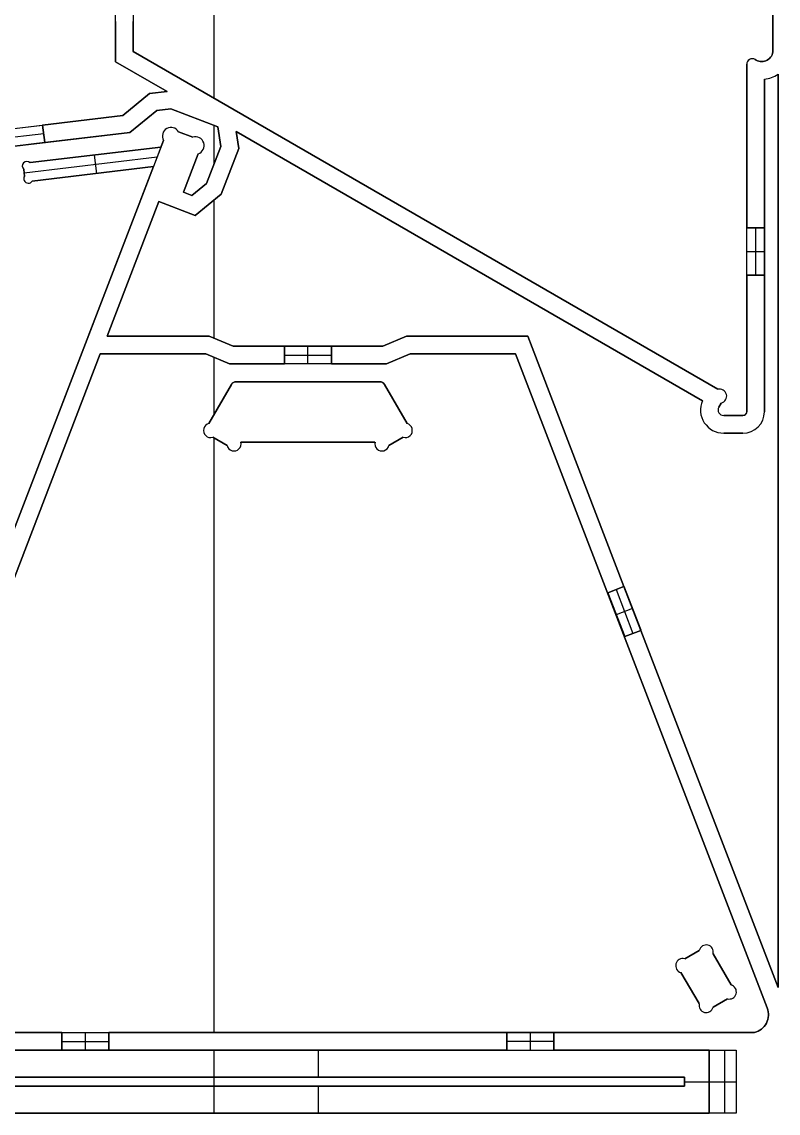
# Model space of a CAD drawing. Extents: x -51.9 to 44.1, y 0 to 48.
# Drawn here: x 27.97 to 44.05, y 0.31 to 23.52 of the extents above; entities that cross this region are included whole.
import ezdxf

# ---------------------------------------------------------------- set-up
doc = ezdxf.new("R2010")
doc.units = 0
doc.header["$MEASUREMENT"] = 0
doc.layers.add('DEFAULT', color=18, linetype='CONTINUOUS')

msp = doc.modelspace()

# ---------------------------------------------------------------- linework, layer by layer
at = {"layer": 'DEFAULT'}
for p, q in [((32.054, 26.156), (32.054, 21.892)), ((32.054, 26.156, -0.75), (32.054, 21.892, -0.75)), ((29.959, 22.668), (29.959, 25.379)), ((29.959, 22.668, -0.375), (29.959, 25.379, -0.375)), ((30.334, 25.163), (30.334, 22.885)), ((30.334, 25.163, -0.375), (30.334, 22.885, -0.375)), ((43.939, 22.906), (43.939, 25.126)), ((43.939, 22.906, -0.375), (43.939, 25.126, -0.375)), ((29.959, 23.524, -0.75), (29.959, 22.668, -0.75)), ((30.334, 22.885, -0.75), (30.334, 23.524, -0.75)), ((30.334, 22.885), (30.334, 22.885, -0.75)), ((30.334, 22.885), (42.768, 15.705)), ((42.768, 15.705, -0.75), (30.334, 22.885, -0.75)), ((30.334, 22.885, -0.375), (42.768, 15.705, -0.375)), ((43.939, 22.906), (43.939, 22.906, -0.75)), ((29.959, 22.668), (29.959, 22.668, -0.75)), ((31.059, 22.033), (29.959, 22.668)), ((29.959, 22.668, -0.75), (31.059, 22.033, -0.75)), ((31.059, 22.033, -0.375), (29.959, 22.668, -0.375)), ((43.383, 15.226), (43.383, 22.613)), ((43.383, 22.613), (43.383, 22.613, -0.75)), ((43.383, 19.133, -0.375), (43.383, 22.613, -0.375)), ((43.56, 22.715), (43.584, 22.702)), ((43.56, 22.715), (43.56, 22.715, -0.75)), ((43.56, 22.715, -0.375), (43.584, 22.702, -0.375)), ((43.584, 22.702), (43.584, 22.702, -0.75)), ((30.509, 22.351), (30.509, 22.351, -0.75)), ((43.758, 22.297), (43.758, 22.297, -0.75)), ((43.758, 15.226), (43.758, 22.297)), ((43.758, 19.133, -0.75), (43.758, 22.297, -0.75)), ((43.758, 22.297, -0.375), (43.758, 19.133, -0.375)), ((44.007, 22.375), (44.007, 22.375, -0.75)), ((44.052, 22.404, -0.75), (44.052, 22.404)), ((44.052, 22.404), (44.052, 2.988)), ((44.052, 22.404, -0.75), (44.052, 2.988, -0.75)), ((44.052, 2.988, -0.375), (44.052, 22.404, -0.375)), ((30.117, 21.525), (30.685, 21.989)), ((30.685, 21.989, -0.75), (30.117, 21.525, -0.75)), ((30.117, 21.525, -0.375), (30.685, 21.989, -0.375)), ((30.685, 21.989), (31.059, 22.033)), ((31.059, 22.033, -0.75), (30.685, 21.989, -0.75)), ((30.685, 21.989, -0.375), (31.059, 22.033, -0.375)), ((30.685, 21.989), (30.685, 21.989, -0.75)), ((30.872, 22.011), (30.872, 22.011, -0.75)), ((31.059, 22.033), (31.059, 22.033, -0.75)), ((30.269, 21.165), (30.838, 21.629)), ((30.269, 21.165, -0.75), (30.838, 21.629, -0.75)), ((30.838, 21.629, -0.375), (30.269, 21.165, -0.375)), ((30.401, 21.757), (30.401, 21.757, -0.75)), ((30.838, 21.629), (31.136, 21.665)), ((30.838, 21.629, -0.75), (31.136, 21.665, -0.75)), ((31.136, 21.665, -0.375), (30.838, 21.629, -0.375)), ((30.838, 21.629), (30.838, 21.629, -0.75)), ((30.987, 21.647), (30.987, 21.647, -0.75)), ((31.136, 21.665), (31.136, 21.665, -0.75)), ((31.136, 21.665), (32.136, 21.28)), ((31.136, 21.665, -0.75), (32.136, 21.28, -0.75)), ((32.136, 21.28, -0.375), (31.136, 21.665, -0.375)), ((25.715, 21.002), (30.117, 21.525)), ((30.117, 21.525, -0.75), (28.412, 21.322, -0.75)), ((28.412, 21.322, -0.375), (30.117, 21.525, -0.375)), ((30.117, 21.525), (30.117, 21.525, -0.75)), ((30.553, 21.397), (30.553, 21.397, -0.75)), ((31.636, 21.473), (31.636, 21.473, -0.75)), ((26.015, 20.66), (30.269, 21.165)), ((27.419, 21.204, -0.375), (28.412, 21.322, -0.375)), ((27.419, 21.204, -0.75), (28.412, 21.322, -0.75)), ((28.434, 21.136, -0.75), (27.441, 21.018, -0.75)), ((28.434, 21.136, -0.375), (27.441, 21.018, -0.375)), ((28.412, 21.322, -0.75), (28.456, 20.95, -0.75)), ((28.412, 21.322, -0.375), (28.456, 20.95, -0.375)), ((28.412, 21.322, -0.75), (28.412, 21.322, -0.375)), ((28.456, 20.95, -0.562), (28.412, 21.322, -0.562)), ((28.434, 21.136, -0.75), (28.434, 21.136, -0.375)), ((28.456, 20.95, -0.75), (30.269, 21.165, -0.75)), ((30.269, 21.165, -0.375), (28.456, 20.95, -0.375)), ((30.269, 21.165), (30.269, 21.165, -0.75)), ((31.051, 21.247), (31.051, 21.247, -0.75)), ((31.304, 21.179), (31.304, 21.179, -0.75)), ((31.603, 21.063), (31.304, 21.179)), ((31.603, 21.063, -0.75), (31.304, 21.179, -0.75)), ((31.304, 21.179, -0.375), (31.603, 21.063, -0.375)), ((31.454, 21.121), (31.454, 21.121, -0.75)), ((32.054, 21.312), (32.054, 20.489)), ((32.054, 21.312, -0.75), (32.054, 20.489, -0.75)), ((32.136, 21.28), (32.136, 21.28, -0.75)), ((32.136, 21.28), (32.199, 20.866)), ((32.136, 21.28, -0.75), (32.199, 20.866, -0.75)), ((32.199, 20.866, -0.375), (32.136, 21.28, -0.375)), ((32.53, 21.184), (32.53, 21.184, -0.75)), ((32.585, 20.824), (32.53, 21.184)), ((32.53, 21.184), (42.441, 15.461)), ((32.53, 21.184, -0.75), (42.441, 15.461, -0.75)), ((32.585, 20.824, -0.75), (32.53, 21.184, -0.75)), ((42.441, 15.461, -0.375), (32.53, 21.184, -0.375)), ((32.53, 21.184, -0.375), (32.585, 20.824, -0.375)), ((30.983, 20.994, -0.75), (27.333, 11.506, -0.75)), ((28.456, 20.95, -0.375), (27.463, 20.832, -0.375)), ((28.456, 20.95, -0.75), (27.463, 20.832, -0.75)), ((28.142, 20.912), (28.142, 20.912, -0.375)), ((28.456, 20.95, -0.75), (28.456, 20.95, -0.375)), ((30.983, 20.994), (30.928, 20.852)), ((30.928, 20.852, -0.375), (30.983, 20.994, -0.375)), ((30.983, 20.994), (30.983, 20.994, -0.75)), ((31.603, 21.063), (31.603, 21.063, -0.75)), ((31.837, 20.944), (31.837, 20.944, -0.75)), ((32.167, 21.073), (32.167, 21.073, -0.75)), ((32.557, 21.004), (32.557, 21.004, -0.75)), ((28.145, 20.522, -0.394), (30.928, 20.852, -0.394)), ((28.145, 20.522), (30.928, 20.852)), ((30.928, 20.852, -0.197), (28.145, 20.522, -0.197)), ((29.508, 20.683, -0.394), (29.555, 20.292, -0.394)), ((30.928, 20.852, -0.394), (30.768, 20.437, -0.394)), ((30.928, 20.852), (30.928, 20.852, -0.394)), ((31.404, 19.896), (31.718, 20.711)), ((31.404, 19.896, -0.75), (31.718, 20.711, -0.75)), ((31.718, 20.711, -0.375), (31.404, 19.896, -0.375)), ((31.718, 20.711), (31.718, 20.711, -0.75)), ((32.199, 20.866), (31.896, 20.078)), ((32.199, 20.866, -0.75), (31.896, 20.078, -0.75)), ((31.896, 20.078, -0.375), (32.199, 20.866, -0.375)), ((32.199, 20.866), (32.199, 20.866, -0.75)), ((32.21, 19.851), (32.585, 20.824)), ((32.21, 19.851, -0.75), (32.585, 20.824, -0.75)), ((32.585, 20.824, -0.375), (32.21, 19.851, -0.375)), ((32.585, 20.824), (32.585, 20.824, -0.75)), ((30.768, 20.437), (23.538, 1.642)), ((27.333, 11.506, -0.375), (30.768, 20.437, -0.375)), ((28.006, 20.518), (28.006, 20.518, -0.394)), ((28.018, 20.308, -0.394), (30.848, 20.644, -0.394)), ((28.145, 20.522), (28.145, 20.522, -0.394)), ((30.768, 20.437), (28.192, 20.131)), ((30.768, 20.437, -0.394), (28.192, 20.131, -0.394)), ((28.192, 20.131, -0.197), (30.768, 20.437, -0.197)), ((30.768, 20.437, -0.394), (30.768, 20.437)), ((32.048, 20.472), (32.048, 20.472, -0.75)), ((28.027, 20.238, -0.394), (28.01, 20.379, -0.394)), ((28.01, 20.379), (28.01, 20.379, -0.394)), ((28.027, 20.238), (28.01, 20.379)), ((28.01, 20.379, -0.197), (28.027, 20.238, -0.197)), ((28.018, 20.308), (28.018, 20.308, -0.394)), ((28.027, 20.238), (28.027, 20.238, -0.394)), ((31.561, 20.303), (31.561, 20.303, -0.75)), ((32.398, 20.337), (32.398, 20.337, -0.75)), ((28.056, 20.102), (28.056, 20.102, -0.394)), ((28.192, 20.131), (28.192, 20.131, -0.394)), ((31.896, 20.078), (31.586, 19.825)), ((31.896, 20.078, -0.75), (31.586, 19.825, -0.75)), ((31.586, 19.825, -0.375), (31.896, 20.078, -0.375)), ((31.896, 20.078), (31.896, 20.078, -0.75)), ((31.404, 19.896), (31.404, 19.896, -0.75)), ((31.586, 19.825), (31.404, 19.896)), ((31.586, 19.825, -0.75), (31.404, 19.896, -0.75)), ((31.404, 19.896, -0.375), (31.586, 19.825, -0.375)), ((31.495, 19.86), (31.495, 19.86, -0.75)), ((31.586, 19.825), (31.586, 19.825, -0.75)), ((31.655, 19.397), (32.21, 19.851)), ((31.655, 19.397, -0.75), (32.21, 19.851, -0.75)), ((32.21, 19.851, -0.375), (31.655, 19.397, -0.375)), ((31.741, 19.952), (31.741, 19.952, -0.75)), ((32.054, 19.723), (32.054, 16.789)), ((32.054, 19.723, -0.75), (32.054, 16.789, -0.75)), ((32.21, 19.851), (32.21, 19.851, -0.75)), ((29.783, 16.83), (30.884, 19.694)), ((29.783, 16.83, -0.75), (30.884, 19.694, -0.75)), ((30.884, 19.694, -0.375), (29.783, 16.83, -0.375)), ((30.884, 19.694), (30.884, 19.694, -0.75)), ((30.884, 19.694), (31.655, 19.397)), ((30.884, 19.694, -0.75), (31.655, 19.397, -0.75)), ((31.655, 19.397, -0.375), (30.884, 19.694, -0.375)), ((31.27, 19.545), (31.27, 19.545, -0.75)), ((31.932, 19.624), (31.932, 19.624, -0.75)), ((31.655, 19.397), (31.655, 19.397, -0.75)), ((36.551, 19.295), (36.551, 19.295, -0.75)), ((43.383, 19.133, -0.75), (43.758, 19.133, -0.75)), ((43.383, 19.133, -0.375), (43.758, 19.133, -0.375)), ((43.383, 18.133, -0.375), (43.383, 19.133, -0.375)), ((43.383, 19.133, -0.75), (43.383, 19.133, -0.375)), ((43.383, 18.133, -0.75), (43.383, 19.133, -0.75)), ((43.758, 19.133, -0.562), (43.383, 19.133, -0.562)), ((43.57, 19.133, -0.75), (43.57, 18.133, -0.75)), ((43.57, 19.133, -0.375), (43.57, 18.133, -0.375)), ((43.57, 19.133, -0.75), (43.57, 19.133, -0.375)), ((43.758, 19.133, -0.375), (43.758, 18.133, -0.375)), ((43.758, 19.133, -0.75), (43.758, 19.133, -0.375)), ((43.758, 19.133, -0.75), (43.758, 18.133, -0.75)), ((43.383, 18.633, -0.75), (43.758, 18.633, -0.75)), ((43.383, 18.633, -0.375), (43.758, 18.633, -0.375)), ((30.334, 18.262), (30.334, 18.262, -0.75)), ((37.485, 18.322), (37.485, 18.322, -0.75)), ((43.758, 18.133, -0.75), (43.383, 18.133, -0.75)), ((43.758, 18.133, -0.375), (43.383, 18.133, -0.375)), ((43.383, 18.133, -0.75), (43.383, 18.133, -0.375)), ((43.383, 15.226, -0.375), (43.383, 18.133, -0.375)), ((43.383, 18.133, -0.562), (43.758, 18.133, -0.562)), ((43.57, 18.133, -0.75), (43.57, 18.133, -0.375)), ((43.758, 15.226, -0.75), (43.758, 18.133, -0.75)), ((43.758, 18.133, -0.75), (43.758, 18.133, -0.375)), ((43.758, 18.133, -0.375), (43.758, 15.226, -0.375)), ((29.783, 16.83), (29.783, 16.83, -0.75)), ((31.955, 16.83), (29.783, 16.83)), ((31.955, 16.83, -0.75), (29.783, 16.83, -0.75)), ((29.783, 16.83, -0.375), (31.955, 16.83, -0.375)), ((30.869, 16.83), (30.869, 16.83, -0.75)), ((31.955, 16.83), (31.955, 16.83, -0.75)), ((32.46, 16.619), (31.955, 16.83)), ((32.46, 16.619, -0.75), (31.955, 16.83, -0.75)), ((31.955, 16.83, -0.375), (32.46, 16.619, -0.375)), ((32.208, 16.724), (32.208, 16.724, -0.75)), ((36.152, 16.83), (35.647, 16.619)), ((36.152, 16.83, -0.75), (35.647, 16.619, -0.75)), ((35.647, 16.619, -0.375), (36.152, 16.83, -0.375)), ((35.9, 16.724), (35.9, 16.724, -0.75)), ((36.152, 16.83), (36.152, 16.83, -0.75)), ((38.469, 16.83), (36.152, 16.83)), ((38.469, 16.83, -0.75), (36.152, 16.83, -0.75)), ((36.152, 16.83, -0.375), (38.469, 16.83, -0.375)), ((38.727, 16.83), (38.469, 16.83)), ((38.727, 16.83, -0.75), (38.469, 16.83, -0.75)), ((38.469, 16.83), (38.469, 16.83, -0.75)), ((38.469, 16.83, -0.375), (38.727, 16.83, -0.375)), ((38.727, 16.83), (38.727, 16.83, -0.75)), ((38.819, 16.589), (38.727, 16.83)), ((38.819, 16.589, -0.75), (38.727, 16.83, -0.75)), ((38.727, 16.83, -0.375), (38.819, 16.589, -0.375)), ((32.46, 16.619), (32.46, 16.619, -0.75)), ((35.647, 16.619), (32.46, 16.619)), ((33.554, 16.619, -0.75), (32.46, 16.619, -0.75)), ((32.46, 16.619, -0.375), (33.554, 16.619, -0.375)), ((33.554, 16.244, -0.75), (33.554, 16.619, -0.75)), ((33.554, 16.244, -0.375), (33.554, 16.619, -0.375)), ((33.554, 16.619, -0.375), (34.554, 16.619, -0.375)), ((33.554, 16.619, -0.75), (33.554, 16.619, -0.375)), ((33.554, 16.619, -0.75), (34.554, 16.619, -0.75)), ((33.554, 16.619, -0.562), (33.554, 16.244, -0.562)), ((34.054, 16.619), (34.054, 16.619, -0.375)), ((34.054, 16.244, -0.75), (34.054, 16.619, -0.75)), ((34.054, 16.244, -0.375), (34.054, 16.619, -0.375)), ((35.647, 16.619, -0.75), (34.554, 16.619, -0.75)), ((34.554, 16.619, -0.75), (34.554, 16.244, -0.75)), ((34.554, 16.619, -0.375), (34.554, 16.244, -0.375)), ((34.554, 16.619, -0.75), (34.554, 16.619, -0.375)), ((34.554, 16.619, -0.375), (35.647, 16.619, -0.375)), ((34.554, 16.244, -0.562), (34.554, 16.619, -0.562)), ((35.647, 16.619), (35.647, 16.619, -0.75)), ((44.052, 2.988), (38.819, 16.589)), ((40.773, 11.511, -0.75), (38.819, 16.589, -0.75)), ((38.819, 16.589), (38.819, 16.589, -0.75)), ((38.819, 16.589, -0.375), (40.773, 11.511, -0.375)), ((27.683, 11.371, -0.75), (29.638, 16.455, -0.75)), ((29.638, 16.455, -0.375), (27.683, 11.371, -0.375)), ((29.638, 16.455), (29.638, 16.455, -0.75)), ((31.88, 16.455), (29.638, 16.455)), ((29.638, 16.455, -0.75), (31.88, 16.455, -0.75)), ((31.88, 16.455, -0.375), (29.638, 16.455, -0.375)), ((30.759, 16.455), (30.759, 16.455, -0.75)), ((31.88, 16.455), (31.88, 16.455, -0.75)), ((32.385, 16.244), (31.88, 16.455)), ((31.88, 16.455, -0.75), (32.385, 16.244, -0.75)), ((32.385, 16.244, -0.375), (31.88, 16.455, -0.375)), ((32.054, 16.382), (32.054, 15.161)), ((32.054, 16.382, -0.75), (32.054, 15.161, -0.75)), ((32.133, 16.349), (32.133, 16.349, -0.75)), ((32.385, 16.244), (32.385, 16.244, -0.75)), ((35.723, 16.244), (32.385, 16.244)), ((32.385, 16.244, -0.75), (33.554, 16.244, -0.75)), ((33.554, 16.244, -0.375), (32.385, 16.244, -0.375)), ((33.554, 16.431, -0.75), (34.554, 16.431, -0.75)), ((33.554, 16.431, -0.375), (34.554, 16.431, -0.375)), ((33.554, 16.431, -0.75), (33.554, 16.431, -0.375)), ((34.554, 16.244, -0.375), (33.554, 16.244, -0.375)), ((33.554, 16.244, -0.75), (33.554, 16.244, -0.375)), ((34.554, 16.244, -0.75), (33.554, 16.244, -0.75)), ((34.054, 16.244), (34.054, 16.244, -0.375)), ((34.554, 16.431, -0.75), (34.554, 16.431, -0.375)), ((34.554, 16.244, -0.75), (34.554, 16.244, -0.375)), ((34.554, 16.244, -0.75), (35.723, 16.244, -0.75)), ((35.723, 16.244, -0.375), (34.554, 16.244, -0.375)), ((36.228, 16.455), (35.723, 16.244)), ((35.723, 16.244, -0.75), (36.228, 16.455, -0.75)), ((36.228, 16.455, -0.375), (35.723, 16.244, -0.375)), ((35.723, 16.244), (35.723, 16.244, -0.75)), ((35.975, 16.349), (35.975, 16.349, -0.75)), ((36.228, 16.455), (36.228, 16.455, -0.75)), ((38.469, 16.455), (36.228, 16.455)), ((36.228, 16.455, -0.75), (38.469, 16.455, -0.75)), ((38.469, 16.455, -0.375), (36.228, 16.455, -0.375)), ((37.349, 16.455), (37.349, 16.455, -0.75)), ((38.469, 16.455), (38.469, 16.455, -0.75)), ((32.426, 15.806), (32.426, 15.806, -0.75)), ((32.528, 15.865), (32.528, 15.865, -0.75)), ((35.579, 15.865), (35.579, 15.865, -0.75)), ((35.682, 15.806), (35.682, 15.806, -0.75)), ((42.768, 15.705), (42.768, 15.705, -0.75)), ((42.952, 15.593), (42.952, 15.593, -0.75)), ((42.441, 15.461), (42.441, 15.461, -0.75)), ((42.841, 15.41), (42.791, 15.325)), ((42.791, 15.325, -0.75), (42.841, 15.41, -0.75)), ((42.841, 15.41, -0.375), (42.791, 15.325, -0.375)), ((42.791, 15.325), (42.791, 15.325, -0.75)), ((42.841, 15.41), (42.841, 15.41, -0.75)), ((42.893, 15.147), (42.893, 15.147, -0.75)), ((42.893, 15.147), (43.304, 15.147)), ((42.893, 15.147, -0.375), (43.304, 15.147, -0.375)), ((43.304, 15.147), (43.304, 15.147, -0.75)), ((43.383, 15.226), (43.383, 15.226, -0.75)), ((43.758, 15.226), (43.758, 15.226, -0.75)), ((31.854, 14.905), (31.854, 14.905, -0.75)), ((31.947, 14.976), (31.947, 14.976, -0.75)), ((36.161, 14.976), (36.161, 14.976, -0.75)), ((36.253, 14.905), (36.253, 14.905, -0.75)), ((42.466, 15.02), (42.466, 15.02, -0.75)), ((31.84, 14.788), (31.84, 14.788, -0.75)), ((31.912, 14.696), (31.912, 14.696, -0.75)), ((32.028, 14.683), (32.028, 14.683, -0.75)), ((32.333, 14.507), (32.028, 14.683)), ((32.333, 14.507, -0.75), (32.028, 14.683, -0.75)), ((32.028, 14.683, -0.375), (32.333, 14.507, -0.375)), ((32.054, 14.668), (32.054, 2.028)), ((32.054, 14.668, -0.75), (32.054, 2.028, -0.75)), ((36.079, 14.683), (35.774, 14.507)), ((36.079, 14.683, -0.75), (35.774, 14.507, -0.75)), ((35.774, 14.507, -0.375), (36.079, 14.683, -0.375)), ((36.079, 14.683), (36.079, 14.683, -0.75)), ((36.196, 14.696), (36.196, 14.696, -0.75)), ((36.268, 14.788), (36.268, 14.788, -0.75)), ((42.893, 14.772), (43.304, 14.772)), ((42.893, 14.772, -0.75), (43.304, 14.772, -0.75)), ((42.893, 14.772), (42.893, 14.772, -0.75)), ((43.304, 14.772, -0.375), (42.893, 14.772, -0.375)), ((43.304, 14.772), (43.304, 14.772, -0.75)), ((32.181, 14.595), (32.181, 14.595, -0.75)), ((32.333, 14.507), (32.333, 14.507, -0.75)), ((32.403, 14.413), (32.403, 14.413, -0.75)), ((32.518, 14.396), (32.518, 14.396, -0.75)), ((32.612, 14.466), (32.612, 14.466, -0.75)), ((32.628, 14.581), (32.628, 14.581, -0.75)), ((35.479, 14.581), (32.628, 14.581)), ((35.479, 14.581, -0.75), (32.628, 14.581, -0.75)), ((32.628, 14.581, -0.375), (35.479, 14.581, -0.375)), ((34.054, 14.581), (34.054, 14.581, -0.75)), ((35.479, 14.581), (35.479, 14.581, -0.75)), ((35.496, 14.466), (35.496, 14.466, -0.75)), ((35.59, 14.396), (35.59, 14.396, -0.75)), ((35.705, 14.413), (35.705, 14.413, -0.75)), ((35.774, 14.507), (35.774, 14.507, -0.75)), ((35.927, 14.595), (35.927, 14.595, -0.75)), ((40.773, 11.511, -0.75), (40.429, 11.379, -0.75)), ((40.773, 11.511, -0.375), (40.429, 11.379, -0.375)), ((40.429, 11.379, -0.562), (40.773, 11.511, -0.562)), ((40.429, 11.379, -0.75), (40.789, 10.446, -0.75)), ((40.429, 11.379, -0.375), (40.789, 10.446, -0.375)), ((40.429, 11.379, -0.75), (40.429, 11.379, -0.375)), ((40.789, 10.446, -0.562), (40.429, 11.379, -0.562)), ((40.604, 11.446, -0.75), (40.964, 10.513, -0.75)), ((40.604, 11.446, -0.375), (40.964, 10.513, -0.375)), ((40.604, 11.446, -0.75), (40.604, 11.446, -0.375)), ((40.778, 11.514, -0.75), (40.773, 11.511, -0.75)), ((40.773, 11.511, -0.375), (41.132, 10.578, -0.375)), ((40.773, 11.511, -0.75), (40.773, 11.511, -0.375)), ((41.132, 10.578, -0.75), (40.773, 11.511, -0.75)), ((41.139, 10.581, -0.75), (40.778, 11.514, -0.75)), ((40.952, 11.045, -0.75), (40.609, 10.912, -0.75)), ((40.952, 11.045, -0.375), (40.609, 10.912, -0.375)), ((40.609, 10.912, -0.75), (40.609, 10.912, -0.375)), ((40.789, 10.446, -0.75), (41.132, 10.578, -0.75)), ((40.789, 10.446, -0.375), (41.132, 10.578, -0.375)), ((41.132, 10.578, -0.562), (40.789, 10.446, -0.562)), ((40.789, 10.446, -0.75), (40.789, 10.446, -0.375)), ((40.964, 10.513, -0.75), (40.964, 10.513, -0.375)), ((41.132, 10.578, -0.75), (41.139, 10.581, -0.75)), ((44.052, 2.988, -0.75), (41.132, 10.578, -0.75)), ((41.132, 10.578, -0.375), (41.132, 10.578, -0.75)), ((41.132, 10.578, -0.375), (44.052, 2.988, -0.375)), ((42.065, 3.595), (42.373, 3.775)), ((42.065, 3.595, -0.75), (42.373, 3.775, -0.75)), ((42.373, 3.775, -0.375), (42.065, 3.595, -0.375)), ((42.373, 3.775), (42.373, 3.775, -0.75)), ((42.557, 3.887), (42.557, 3.887, -0.75)), ((41.877, 3.49), (41.877, 3.49, -0.75)), ((42.065, 3.595), (42.065, 3.595, -0.75)), ((42.219, 3.685), (42.219, 3.685, -0.75)), ((42.668, 3.704), (42.668, 3.704, -0.75)), ((42.668, 3.704), (43.052, 3.04)), ((42.668, 3.704, -0.75), (43.052, 3.04, -0.75)), ((43.052, 3.04, -0.375), (42.668, 3.704, -0.375)), ((41.982, 3.303), (41.982, 3.303, -0.75)), ((42.373, 2.643), (41.982, 3.303)), ((42.373, 2.643, -0.75), (41.982, 3.303, -0.75)), ((41.982, 3.303, -0.375), (42.373, 2.643, -0.375)), ((42.86, 3.372), (42.86, 3.372, -0.75)), ((43.052, 3.04), (43.052, 3.04, -0.75)), ((42.178, 2.973), (42.178, 2.973, -0.75)), ((43.158, 2.853), (43.158, 2.853, -0.75)), ((44.052, 2.988), (44.052, 2.988, -0.75)), ((42.373, 2.643), (42.373, 2.643, -0.75)), ((42.971, 2.747), (42.668, 2.57)), ((42.971, 2.747, -0.75), (42.668, 2.57, -0.75)), ((42.668, 2.57, -0.375), (42.971, 2.747, -0.375)), ((42.668, 2.57), (42.668, 2.57, -0.75)), ((42.819, 2.659), (42.819, 2.659, -0.75)), ((42.971, 2.747), (42.971, 2.747, -0.75)), ((42.484, 2.459), (42.484, 2.459, -0.75)), ((43.818, 2.551), (43.818, 2.551, -0.75)), ((43.801, 2.23), (43.801, 2.23, -0.75)), ((24.557, 2.028), (43.551, 2.028)), ((28.823, 2.028, -0.75), (24.557, 2.028, -0.75)), ((24.557, 2.028, -0.375), (28.823, 2.028, -0.375)), ((28.823, 1.653, -0.75), (28.823, 2.028, -0.75)), ((28.823, 1.653, -0.375), (28.823, 2.028, -0.375)), ((28.823, 2.028, -0.375), (29.823, 2.028, -0.375)), ((28.823, 2.028, -0.75), (28.823, 2.028, -0.375)), ((28.823, 2.028, -0.75), (29.823, 2.028, -0.75)), ((28.823, 2.028, -0.562), (28.823, 1.653, -0.562)), ((29.323, 1.653, -0.75), (29.323, 2.028, -0.75)), ((29.323, 1.653, -0.375), (29.323, 2.028, -0.375)), ((29.823, 2.028, -0.75), (29.823, 1.653, -0.75)), ((29.823, 2.028, -0.375), (29.823, 1.653, -0.375)), ((29.823, 2.028, -0.75), (29.823, 2.028, -0.375)), ((38.285, 2.028, -0.75), (29.823, 2.028, -0.75)), ((29.823, 2.028, -0.375), (38.285, 2.028, -0.375)), ((29.823, 1.653, -0.562), (29.823, 2.028, -0.562)), ((34.054, 2.028), (34.054, 2.028, -0.75)), ((38.285, 2.028, -0.75), (38.285, 1.653, -0.75)), ((38.285, 2.028, -0.375), (38.285, 1.653, -0.375)), ((39.285, 2.028, -0.375), (38.285, 2.028, -0.375)), ((38.285, 2.028, -0.75), (38.285, 2.028, -0.375)), ((39.285, 2.028, -0.75), (38.285, 2.028, -0.75)), ((38.285, 1.653, -0.562), (38.285, 2.028, -0.562)), ((38.785, 1.653, -0.75), (38.785, 2.028, -0.75)), ((38.785, 1.653, -0.375), (38.785, 2.028, -0.375)), ((43.551, 2.028, -0.75), (39.285, 2.028, -0.75)), ((39.285, 1.653, -0.75), (39.285, 2.028, -0.75)), ((39.285, 1.653, -0.375), (39.285, 2.028, -0.375)), ((39.285, 2.028, -0.75), (39.285, 2.028, -0.375)), ((39.285, 2.028, -0.375), (43.551, 2.028, -0.375)), ((39.285, 2.028, -0.562), (39.285, 1.653, -0.562)), ((43.551, 2.028), (43.551, 2.028, -0.75)), ((25.394, 1.653, -0.75), (28.823, 1.653, -0.75)), ((25.97, 1.653, -0.197), (42.584, 1.653, -0.197)), ((28.823, 1.653, -0.375), (25.97, 1.653, -0.375)), ((28.823, 1.841, -0.75), (29.823, 1.841, -0.75)), ((28.823, 1.841, -0.375), (29.823, 1.841, -0.375)), ((28.823, 1.841, -0.75), (28.823, 1.841, -0.375)), ((29.823, 1.653, -0.375), (28.823, 1.653, -0.375)), ((28.823, 1.653, -0.75), (28.823, 1.653, -0.375)), ((29.823, 1.653, -0.75), (28.823, 1.653, -0.75)), ((29.823, 1.841, -0.75), (29.823, 1.841, -0.375)), ((29.823, 1.653, -0.75), (29.823, 1.653, -0.375)), ((29.823, 1.653, -0.75), (38.285, 1.653, -0.75)), ((38.285, 1.653, -0.375), (29.823, 1.653, -0.375)), ((32.054, 1.653, -0.75), (32.054, 0.315, -0.75)), ((34.277, 1.653, -0.197), (34.277, 1.653, -0.75)), ((34.277, 1.083, -0.197), (34.277, 1.653, -0.197)), ((39.285, 1.841, -0.75), (38.285, 1.841, -0.75)), ((39.285, 1.841, -0.375), (38.285, 1.841, -0.375)), ((38.285, 1.841, -0.75), (38.285, 1.841, -0.375)), ((38.285, 1.653, -0.375), (39.285, 1.653, -0.375)), ((38.285, 1.653, -0.75), (38.285, 1.653, -0.375)), ((38.285, 1.653, -0.75), (39.285, 1.653, -0.75)), ((39.285, 1.841, -0.75), (39.285, 1.841, -0.375)), ((39.285, 1.653, -0.75), (39.285, 1.653, -0.375)), ((39.285, 1.653, -0.75), (43.16, 1.653, -0.75)), ((42.584, 1.653, -0.375), (39.285, 1.653, -0.375)), ((42.584, 1.653, -0.394), (43.16, 1.653, -0.394)), ((42.584, 0.315, -0.394), (42.584, 1.653, -0.394)), ((42.584, 0.315, -0.197), (42.584, 1.653, -0.197)), ((42.584, 1.653, -0.197), (42.584, 1.653, -0.394)), ((42.584, 1.653, -0.197), (42.584, 0.315, -0.197)), ((42.908, 1.653, -0.394), (42.908, 0.315, -0.394)), ((43.16, 1.653, -0.75), (43.16, 0.315, -0.75)), ((43.16, 1.653, -0.394), (43.16, 0.315, -0.394)), ((43.16, 1.653, -0.394), (43.16, 1.653, -0.75)), ((26.494, 1.083, -0.197), (42.061, 1.083, -0.197)), ((42.061, 1.083), (26.494, 1.083)), ((42.061, 1.083, -0.098), (26.494, 1.083, -0.098)), ((32.054, 1.083), (32.054, 0.886)), ((34.277, 1.083), (34.277, 1.083, -0.197)), ((42.061, 1.083, -0.197), (42.061, 0.886, -0.197)), ((42.061, 1.083), (42.061, 1.083, -0.197)), ((42.061, 0.886), (42.061, 1.083)), ((42.061, 0.886, -0.098), (42.061, 1.083, -0.098)), ((42.061, 0.984, -0.197), (42.584, 0.984, -0.197)), ((42.061, 0.984), (42.061, 0.984, -0.197)), ((42.584, 0.984, -0.394), (43.16, 0.984, -0.394)), ((42.584, 0.984, -0.197), (42.584, 0.984, -0.394)), ((43.16, 0.984, -0.394), (43.16, 0.984, -0.75)), ((42.061, 0.886, -0.197), (26.494, 0.886, -0.197)), ((26.494, 0.886), (42.061, 0.886)), ((26.494, 0.886, -0.098), (42.061, 0.886, -0.098)), ((34.277, 0.886), (34.277, 0.886, -0.197)), ((34.277, 0.315, -0.197), (34.277, 0.886, -0.197)), ((42.061, 0.886), (42.061, 0.886, -0.197)), ((43.16, 0.315, -0.75), (25.394, 0.315, -0.75)), ((42.584, 0.315, -0.197), (25.97, 0.315, -0.197)), ((25.97, 0.315, -0.375), (42.584, 0.315, -0.375)), ((34.277, 0.315, -0.197), (34.277, 0.315, -0.75)), ((43.16, 0.315, -0.394), (42.584, 0.315, -0.394)), ((42.584, 0.315, -0.394), (42.584, 0.315, -0.197)), ((43.16, 0.315, -0.394), (43.16, 0.315, -0.75))]:
    msp.add_line(p, q, dxfattribs=at)
for points in [[(43.383, 28.899), (43.383, 25.419, 0.573516), (43.559, 25.316), (43.587, 25.332, -0.573515), (43.939, 25.126), (43.939, 22.906, -0.579122), (43.584, 22.702), (43.56, 22.715, 0.579123), (43.383, 22.613), (43.383, 19.133)], [(43.383, 18.133), (43.383, 15.226, -0.414214), (43.304, 15.147), (42.893, 15.147)], [(29.638, 16.455), (24.289, 2.551, 0.446896), (24.557, 2.028)], [(43.551, 2.028, 0.446896), (43.818, 2.551), (38.469, 16.455)], [(38.469, 16.455), (43.818, 2.551, -0.446896), (43.551, 2.028)], [(43.551, 2.028, 0.446896), (43.818, 2.551), (38.469, 16.455)], [(31.947, 14.976), (32.426, 15.806, -0.267949), (32.528, 15.865), (35.579, 15.865, -0.267949), (35.682, 15.806), (36.161, 14.976)], [(31.947, 14.976), (32.426, 15.806, -0.267949), (32.528, 15.865), (35.579, 15.865, -0.267949), (35.682, 15.806), (36.161, 14.976)], [(36.161, 14.976), (35.682, 15.806, 0.267949), (35.579, 15.865), (32.528, 15.865, 0.267949), (32.426, 15.806), (31.947, 14.976)]]:
    msp.add_lwpolyline(points, format="xyb", dxfattribs=at)
for centre, radius, start, end in [((43.703, 22.906), 0.236, 239.6957, 0), ((43.703, 22.906, -0.375), 0.236, 239.6957, 360), ((43.501, 22.613), 0.118, 59.6957, 180.0001), ((43.501, 22.613, -0.375), 0.118, 59.6957, 180.0001), ((43.703, 22.906), 0.611, 275.1554, 304.8435), ((43.703, 22.906, -0.75), 0.611, 275.1554, 304.8435), ((43.703, 22.906, -0.375), 0.611, 275.1554, 304.8435), ((31.143, 21.086), 0.185, 29.9363, 209.9363), ((31.143, 21.086, -0.75), 0.185, 29.9363, 209.9363), ((31.143, 21.086, -0.375), 0.185, 29.9363, 209.9363), ((31.661, 20.887), 0.185, 287.9802, 107.9802), ((31.661, 20.887, -0.75), 0.185, 287.9802, 107.9802), ((31.661, 20.887, -0.375), 0.185, 287.9802, 107.9802), ((28.078, 20.45, -0.394), 0.0984, 46.5517, 226.5517), ((28.078, 20.45), 0.0984, 46.5517, 226.5517), ((28.078, 20.45, -0.197), 0.0984, 46.5517, 226.5517), ((28.109, 20.184, -0.394), 0.0984, 147.0015, 327.0015), ((28.109, 20.184), 0.0984, 147.0015, 327.0015), ((28.109, 20.184, -0.197), 0.0984, 147.0015, 327.0015), ((42.805, 15.557), 0.152, 283.8426, 103.8426), ((42.805, 15.557, -0.75), 0.152, 283.8426, 103.8426), ((42.805, 15.557, -0.375), 0.152, 283.8426, 103.8426), ((42.893, 15.265), 0.493, 156.6397, 270.0001), ((42.893, 15.265, -0.75), 0.493, 156.6397, 270.0001), ((42.893, 15.265, -0.375), 0.493, 156.6397, 270.0001), ((42.893, 15.265), 0.118, 149.688, 270.0001), ((42.893, 15.265, -0.75), 0.118, 149.688, 270.0001), ((42.893, 15.265, -0.375), 0.118, 149.688, 270.0001), ((43.304, 15.226), 0.454, 270, 0), ((43.304, 15.226, -0.75), 0.454, 270, 0), ((43.304, 15.226), 0.0787, 270, 360), ((43.304, 15.226, -0.375), 0.454, 270, 0), ((43.304, 15.226, -0.375), 0.0787, 270, 360), ((31.986, 14.829), 0.152, 104.9378, 286.0385), ((31.986, 14.829, -0.75), 0.152, 104.9378, 286.0385), ((31.986, 14.829, -0.375), 0.152, 104.9378, 286.0385), ((36.121, 14.829), 0.152, 253.9615, 75.0622), ((36.121, 14.829, -0.75), 0.152, 253.9615, 75.0622), ((36.121, 14.829, -0.375), 0.152, 253.9615, 75.0622), ((32.481, 14.544), 0.152, 194.0193, 14.2249), ((32.481, 14.544, -0.75), 0.152, 194.0193, 14.2249), ((32.481, 14.544, -0.375), 0.152, 194.0193, 14.2249), ((35.627, 14.544), 0.152, 165.7751, 345.9807), ((35.627, 14.544, -0.75), 0.152, 165.7751, 345.9807), ((35.627, 14.544, -0.375), 0.152, 165.7751, 345.9807), ((42.521, 3.74), 0.152, 346.4121, 166.4121), ((42.521, 3.74, -0.75), 0.152, 346.4121, 166.4121), ((42.521, 3.74, -0.375), 0.152, 346.4121, 166.4121), ((42.024, 3.449), 0.152, 74.2119, 254.2119), ((42.024, 3.449, -0.75), 0.152, 74.2119, 254.2119), ((42.024, 3.449, -0.375), 0.152, 74.2119, 254.2119), ((43.011, 2.893), 0.152, 254.4666, 74.4666), ((43.011, 2.893, -0.75), 0.152, 254.4666, 74.4666), ((43.011, 2.893, -0.375), 0.152, 254.4666, 74.4666), ((42.521, 2.606), 0.152, 166.1574, 346.1574), ((42.521, 2.606, -0.75), 0.152, 166.1574, 346.1574), ((42.521, 2.606, -0.375), 0.152, 166.1574, 346.1574)]:
    msp.add_arc(centre, radius, start, end, dxfattribs=at)

doc.saveas('drawing.dxf')
